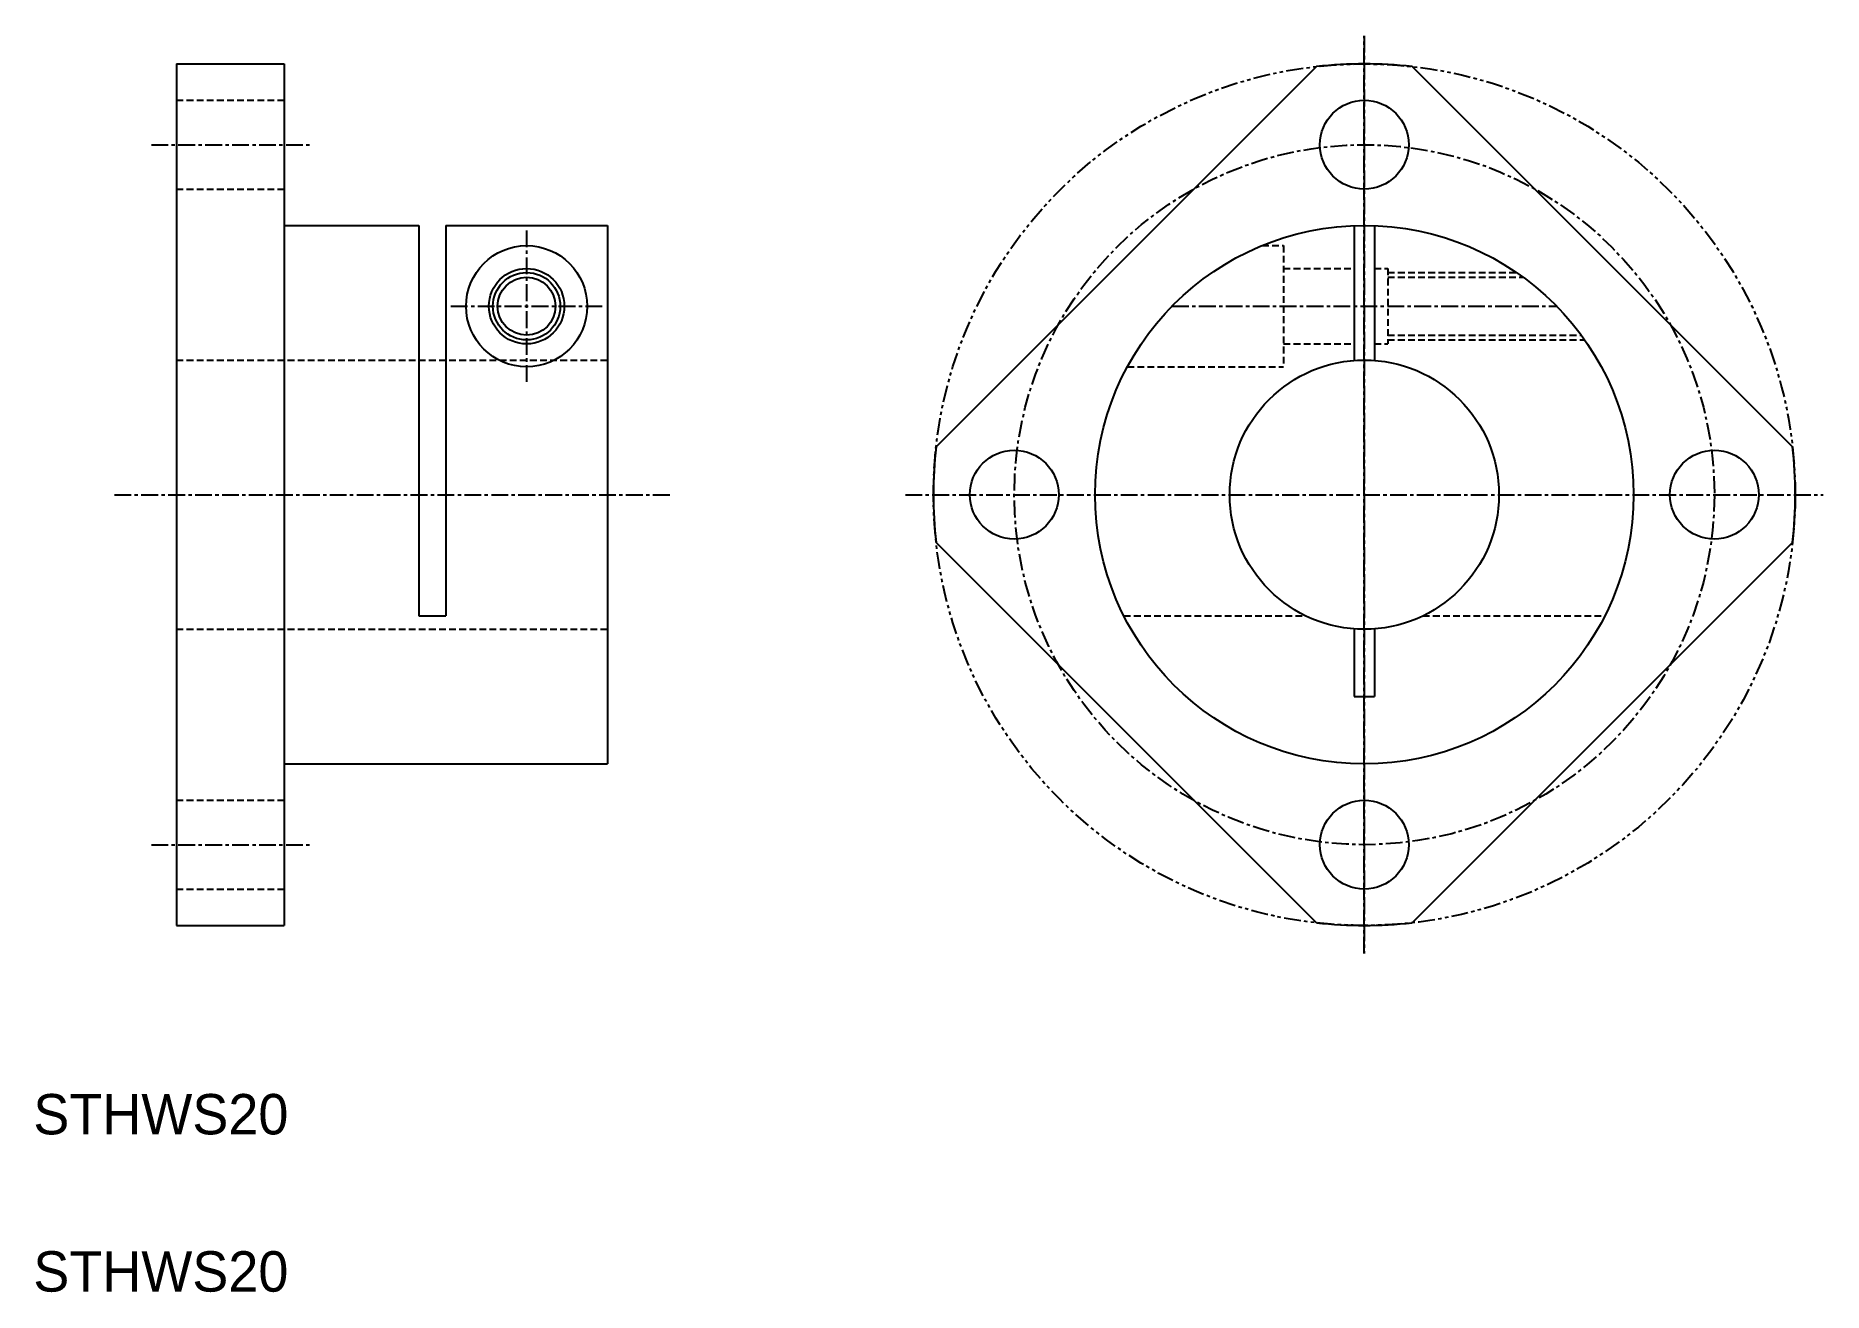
# Model space of a CAD drawing. Extents: x -29 to 104, y -13 to 80.
import ezdxf

# ---------------------------------------------------------------- set-up
doc = ezdxf.new("R2010")
doc.units = 0
for name, pattern in [('CENTER', [2, 1.25, -0.25, 0.25, -0.25]), ('DASHED', [0.75, 0.5, -0.25]), ('PHANTOM', [2.5, 1.25, -0.25, 0.25, -0.25, 0.25, -0.25])]:
    doc.linetypes.add(name, pattern=pattern)
doc.layers.get('0').update_dxf_attribs({"linetype": 'CONTINUOUS'})
doc.layers.add('CENTER', color=1, linetype='CENTER')

msp = doc.modelspace()

# ---------------------------------------------------------------- linework, layer by layer
for p, q in [((-18.19, 78.19), (-18.19, 14.19)), ((-18.19, 78.19), (-10.19, 78.19)), ((-10.19, 78.19), (-10.19, 14.19)), ((66.47, 77.99), (38.22, 49.75)), ((101.83, 49.75), (73.58, 77.99)), ((-10.19, 66.19), (-0.19, 66.19)), ((-0.19, 66.19), (-0.19, 37.19)), ((1.81, 66.19), (1.81, 37.19)), ((1.81, 66.19), (13.81, 66.19)), ((13.81, 66.19), (13.81, 26.19)), ((69.28, 66.18), (69.28, 56.16)), ((70.78, 66.18), (70.78, 56.16)), ((66.47, 14.39), (38.22, 42.64)), ((101.83, 42.64), (73.58, 14.39)), ((-0.19, 37.19), (1.81, 37.19)), ((69.28, 36.22), (69.28, 31.19)), ((70.78, 36.22), (70.78, 31.19)), ((69.28, 31.19), (70.78, 31.19)), ((-10.19, 26.19), (13.81, 26.19)), ((-18.19, 14.19), (-10.19, 14.19))]:
    msp.add_line(p, q)
at = {"color": 3, "linetype": 'DASHED'}
for p, q in [((-18.19, 75.49), (-10.19, 75.49)), ((-18.19, 68.89), (-10.19, 68.89)), ((62.43, 64.69), (64.03, 64.69)), ((64.03, 64.69), (64.03, 55.69)), ((64.03, 62.99), (69.28, 62.99)), ((70.78, 62.99), (71.78, 62.99)), ((71.78, 62.99), (71.78, 57.39)), ((71.78, 62.69), (81.33, 62.69)), ((71.78, 62.34), (81.82, 62.34)), ((64.03, 57.39), (69.28, 57.39)), ((70.78, 57.39), (71.78, 57.39)), ((71.78, 58.04), (86.14, 58.04)), ((71.78, 57.69), (86.39, 57.69)), ((-18.19, 56.19), (13.81, 56.19)), ((52.43, 55.69), (64.03, 55.69)), ((52.17, 37.19), (65.67, 37.19)), ((74.38, 37.19), (87.89, 37.19)), ((-18.19, 36.19), (13.81, 36.19)), ((-18.19, 23.49), (-10.19, 23.49)), ((-18.19, 16.89), (-10.19, 16.89))]:
    msp.add_line(p, q, dxfattribs=at)
at = {"color": 3, "linetype": 'PHANTOM'}
msp.add_circle((70.03, 46.19), 32, dxfattribs=at)
for centre, radius in [((70.03, 72.19), 3.3), ((70.03, 46.19), 20), ((7.81, 60.19), 4.5), ((7.81, 60.19), 2.8), ((7.81, 60.19), 2.15), ((70.03, 46.19), 10), ((44.03, 46.19), 3.3), ((96.03, 46.19), 3.3), ((70.03, 20.19), 3.3)]:
    msp.add_circle(centre, radius)
at = {"color": 3, "linetype": 'CONTINUOUS'}
msp.add_circle((7.81, 60.19), 2.5, dxfattribs=at)
for start, end in [(83.6248, 96.3752), (173.6248, 186.3752), (353.6248, 6.3752), (263.6248, 276.3752)]:
    msp.add_arc((70.03, 46.19), 32, start, end)
at = {"layer": 'CENTER'}
for p, q in [((70.03, 80.28), (70.03, 12.1)), ((70.03, 12.1), (70.03, 80.28)), ((-20.06, 72.19), (-8.32, 72.19)), ((7.81, 65.82), (7.81, 54.57)), ((2.18, 60.19), (13.43, 60.19)), ((55.74, 60.19), (84.31, 60.19)), ((-22.81, 46.19), (18.64, 46.19)), ((35.94, 46.19), (104.12, 46.19)), ((-20.06, 20.19), (-8.32, 20.19))]:
    msp.add_line(p, q, dxfattribs=at)
msp.add_circle((70.03, 46.19), 26, dxfattribs=at)

# ---------------------------------------------------------------- texts
at = {"color": 7, "linetype": 'CONTINUOUS'}
for p in [(-28.83, -1.33), (-28.83, -13.01)]:
    msp.add_text('STHWS20', height=3, dxfattribs=at).set_placement(p)

doc.saveas('drawing.dxf')
